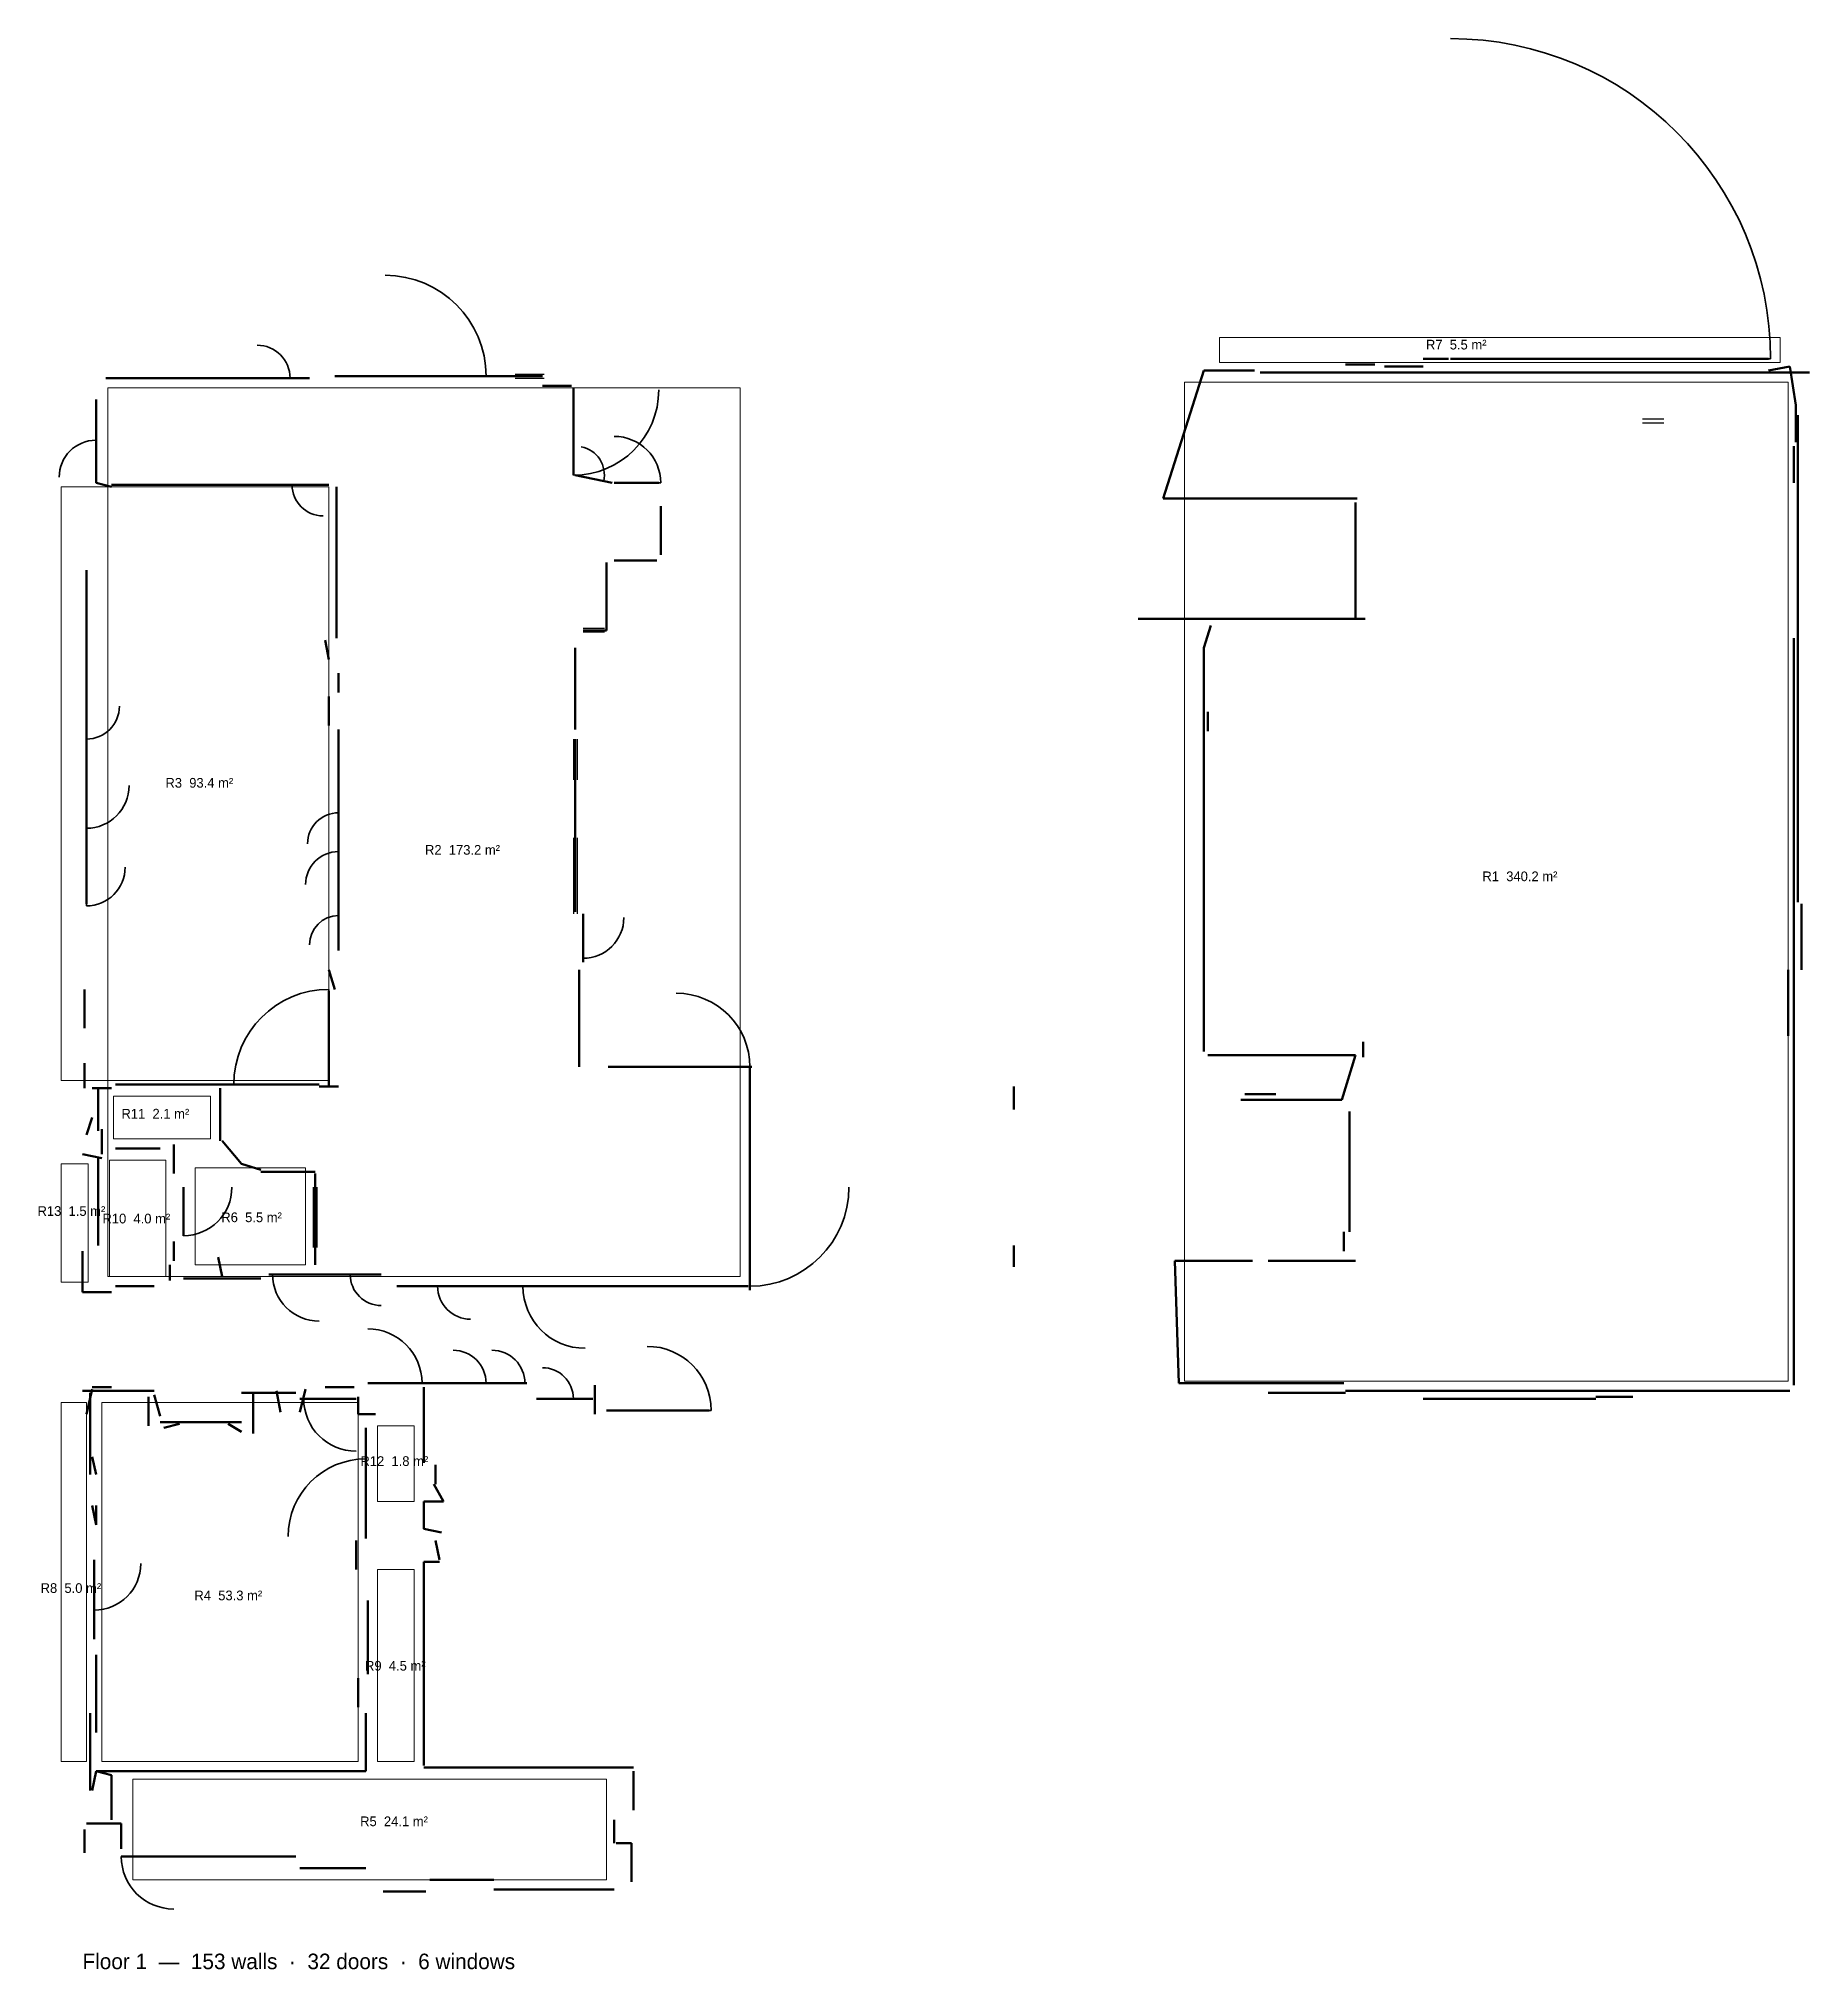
# Model space of a CAD drawing. Header units: metres. Extents: x -24.2 to 21.4, y -24.6 to 25.1.
import ezdxf
from ezdxf.enums import TextEntityAlignment as Align

# ---------------------------------------------------------------- set-up
doc = ezdxf.new("R2010")
doc.units = ezdxf.units.M
for name, color, linetype, lineweight in [('A-DOOR', 3, 'Continuous', 35), ('A-ROOM', 6, 'Continuous', 13), ('A-WALL', 7, 'Continuous', 50), ('A-WINDOW', 4, 'Continuous', 25)]:
    doc.layers.add(name, color=color, linetype=linetype, lineweight=lineweight)
doc.layers.add('A-TEXT', color=2, linetype='Continuous')

msp = doc.modelspace()

# ---------------------------------------------------------------- linework, layer by layer
at = {"layer": 'A-DOOR'}
for p, q in [((-15.275, 16.425), (-12.675, 16.425)), ((12.175, 16.875), (20.425, 16.875)), ((-18.575, 16.375), (-17.725, 16.375)), ((-10.425, 16.075), (-10.425, 13.875)), ((-22.725, 13.825), (-22.725, 14.775)), ((-16.875, 13.625), (-17.675, 13.625)), ((-10.375, 13.875), (-9.641, 13.72)), ((-9.375, 13.675), (-8.175, 13.675)), ((-22.975, 7.925), (-22.975, 7.075)), ((-22.975, 5.875), (-22.975, 4.775)), ((-16.475, 4.375), (-16.475, 5.175)), ((-16.475, 3.325), (-16.475, 4.175)), ((-22.975, 3.775), (-22.975, 2.775)), ((-16.475, 1.775), (-16.475, 2.525)), ((-10.175, 2.475), (-10.175, 1.425)), ((-16.725, -1.825), (-16.725, 0.625)), ((-7.775, -1.375), (-5.875, -1.375)), ((-20.475, -4.475), (-20.475, -5.725)), ((-5.875, -4.475), (-5.875, -7.025)), ((-16.975, -6.725), (-18.175, -6.725)), ((-15.375, -6.725), (-16.175, -6.725)), ((-13.075, -7.025), (-13.925, -7.025)), ((-10.125, -7.025), (-11.725, -7.025)), ((-16.025, -9.925), (-17.375, -9.925)), ((-15.725, -9.525), (-14.325, -9.525)), ((-13.525, -9.525), (-12.675, -9.525)), ((-12.525, -9.525), (-11.675, -9.525)), ((-11.225, -9.925), (-10.425, -9.925)), ((-8.525, -10.225), (-6.875, -10.225)), ((-15.775, -13.475), (-15.775, -11.475)), ((-22.775, -14.175), (-22.775, -15.375)), ((-20.725, -21.725), (-22.075, -21.725))]:
    msp.add_line(p, q, dxfattribs=at)
for centre, radius, start, end in [((12.175, 16.875), 8.25, 0, 90), ((-15.275, 16.425), 2.6, 0, 90), ((-18.575, 16.375), 0.85, 0, 90), ((-10.425, 16.075), 2.2, -90, 0), ((-22.725, 13.825), 0.95, 90, 180), ((-10.375, 13.875), 0.75, -11.8887, 78.1113), ((-9.375, 13.675), 1.2, 0, 90), ((-16.875, 13.625), 0.8, 180, 270), ((-22.975, 7.925), 0.85, -90, 0), ((-22.975, 5.875), 1.1, -90, 0), ((-16.475, 4.375), 0.8, 90, 180), ((-16.475, 3.325), 0.85, 90, 180), ((-22.975, 3.775), 1, -90, 0), ((-16.475, 1.775), 0.75, 90, 180), ((-10.175, 2.475), 1.05, -90, 0), ((-16.725, -1.825), 2.45, 90, 180), ((-7.775, -1.375), 1.9, 0, 90), ((-20.475, -4.475), 1.25, -90, 0), ((-5.875, -4.475), 2.55, -90, 0), ((-16.975, -6.725), 1.2, 180, 270), ((-15.375, -6.725), 0.8, 180, 270), ((-13.075, -7.025), 0.85, 180, 270), ((-10.125, -7.025), 1.6, 180, 270), ((-15.725, -9.525), 1.4, 0, 90), ((-13.525, -9.525), 0.85, 0, 90), ((-12.525, -9.525), 0.85, 0, 90), ((-8.525, -10.225), 1.65, 0, 90), ((-11.225, -9.925), 0.8, 0, 90), ((-16.025, -9.925), 1.35, 180, 270), ((-15.775, -13.475), 2, 90, 180), ((-22.775, -14.175), 1.2, -90, 0), ((-20.725, -21.725), 1.35, 180, 270)]:
    msp.add_arc(centre, radius, start, end, dxfattribs=at)
at = {"layer": 'A-ROOM'}
for points in [[(6.225, 16.775), (20.675, 16.775), (20.675, 17.425), (6.225, 17.425)], [(-22.425, -6.775), (-6.125, -6.775), (-6.125, 16.125), (-22.425, 16.125)], [(5.325, -9.475), (20.875, -9.475), (20.875, 16.275), (5.325, 16.275)], [(-23.625, -1.725), (-16.725, -1.725), (-16.725, 13.575), (-23.625, 13.575)], [(-22.275, -3.225), (-19.775, -3.225), (-19.775, -2.125), (-22.275, -2.125)], [(-23.625, -6.925), (-22.925, -6.925), (-22.925, -3.875), (-23.625, -3.875)], [(-22.375, -6.775), (-20.925, -6.775), (-20.925, -3.775), (-22.375, -3.775)], [(-20.175, -6.475), (-17.325, -6.475), (-17.325, -3.975), (-20.175, -3.975)], [(-23.625, -19.275), (-22.975, -19.275), (-22.975, -10.025), (-23.625, -10.025)], [(-22.575, -19.275), (-15.975, -19.275), (-15.975, -10.025), (-22.575, -10.025)], [(-15.475, -12.575), (-14.525, -12.575), (-14.525, -10.625), (-15.475, -10.625)], [(-15.475, -19.275), (-14.525, -19.275), (-14.525, -14.325), (-15.475, -14.325)], [(-21.775, -22.325), (-9.575, -22.325), (-9.575, -19.725), (-21.775, -19.725)]]:
    msp.add_lwpolyline(points, close=True, dxfattribs=at)
at = {"layer": 'A-WALL'}
for p, q in [((-16.575, 16.425), (-11.225, 16.425)), ((4.775, 13.275), (5.825, 16.575)), ((7.125, 16.575), (5.825, 16.575)), ((21.425, 16.525), (7.275, 16.525)), ((9.475, 16.725), (10.225, 16.725)), ((10.475, 16.675), (11.475, 16.675)), ((11.475, 16.875), (12.125, 16.875)), ((12.175, 16.875), (20.375, 16.875)), ((20.375, 16.575), (20.925, 16.675)), ((21.075, 15.675), (20.925, 16.675)), ((-22.475, 16.375), (-17.225, 16.375)), ((-11.225, 16.175), (-10.475, 16.175)), ((-10.425, 16.125), (-10.425, 13.875)), ((-22.725, 13.675), (-22.725, 15.825)), ((21.075, 15.675), (21.075, 14.725)), ((21.125, 2.875), (21.125, 15.425)), ((21.025, 13.675), (21.025, 14.625)), ((-22.325, 13.575), (-22.725, 13.675)), ((-16.725, 13.625), (-22.325, 13.625)), ((-16.525, 9.675), (-16.525, 13.575)), ((-10.375, 13.875), (-9.425, 13.675)), ((-9.375, 13.675), (-8.225, 13.675)), ((-8.175, 13.075), (-8.175, 11.825)), ((4.775, 13.275), (9.775, 13.275)), ((9.725, 10.175), (9.725, 13.175)), ((-9.575, 11.625), (-9.575, 9.875)), ((-8.275, 11.675), (-9.375, 11.675)), ((-22.975, 11.425), (-22.975, 2.825)), ((4.125, 10.175), (9.975, 10.175)), ((5.825, 9.425), (6, 10)), ((-16.725, 9.125), (-16.825, 9.625)), ((-9.575, 9.875), (-10.175, 9.875)), ((21.025, -9.575), (21.025, 9.675)), ((-10.375, 9.425), (-10.375, 7.325)), ((5.825, -0.975), (5.825, 9.425)), ((-16.475, 8.275), (-16.475, 8.775)), ((-16.725, 7.425), (-16.725, 8.175)), ((5.925, 7.775), (5.925, 7.275)), ((-16.475, 1.625), (-16.475, 7.325)), ((-10.375, 7.075), (-10.375, 2.625)), ((-22.975, 6.575), (-22.975, 6.125)), ((-10.175, 2.575), (-10.175, 1.325)), ((21.225, 2.825), (21.225, 2.325)), ((21.225, 2.325), (21.225, 1.125)), ((-16.575, 0.625), (-16.725, 1.125)), ((-10.275, 1.125), (-10.275, -1.375)), ((20.875, 1.125), (20.875, -0.575)), ((-23.025, 0.625), (-23.025, -0.375)), ((-16.725, -1.875), (-16.725, 0.575)), ((9.925, -0.725), (9.925, -1.125)), ((-23.025, -1.275), (-23.025, -1.925)), ((-9.525, -1.375), (-5.825, -1.375)), ((-5.875, -1.375), (-5.875, -7.125)), ((9.725, -1.075), (5.925, -1.075)), ((9.375, -2.225), (9.725, -1.075)), ((-22.825, -1.925), (-22.325, -1.925)), ((-22.675, -1.925), (-22.675, -3.025)), ((-22.225, -1.825), (-16.975, -1.825)), ((-19.525, -1.925), (-19.525, -3.275)), ((-16.975, -1.875), (-16.475, -1.875)), ((0.925, -2.475), (0.925, -1.875)), ((9.375, -2.225), (6.775, -2.225)), ((6.875, -2.075), (7.675, -2.075)), ((-22.975, -3.125), (-22.825, -2.675)), ((-22.575, -2.975), (-22.575, -3.625)), ((9.575, -5.625), (9.575, -2.525)), ((-22.225, -3.475), (-21.075, -3.475)), ((-20.725, -3.375), (-20.725, -4.125)), ((-18.975, -3.875), (-19.475, -3.275)), ((-22.575, -3.725), (-23.075, -3.625)), ((-22.675, -3.725), (-22.675, -5.975)), ((-18.475, -4.025), (-18.975, -3.875)), ((-20.475, -4.475), (-20.475, -5.725)), ((-17.075, -4.075), (-18.475, -4.075)), ((-17.075, -6.475), (-17.075, -4.125)), ((-20.725, -5.875), (-20.725, -6.375)), ((9.425, -6.125), (9.425, -5.625)), ((-23.075, -7.175), (-23.075, -6.125)), ((-19.575, -6.275), (-19.475, -6.775)), ((0.925, -6.525), (0.925, -5.975)), ((5.075, -6.375), (7.075, -6.375)), ((5.175, -9.525), (5.075, -6.375)), ((9.725, -6.375), (7.475, -6.375)), ((-20.825, -6.475), (-20.825, -6.875)), ((-18.475, -6.825), (-20.475, -6.825)), ((-15.375, -6.725), (-18.275, -6.725)), ((-22.325, -7.175), (-23.075, -7.175)), ((-21.225, -7.025), (-22.225, -7.025)), ((-5.925, -7.025), (-14.975, -7.025)), ((-21.225, -9.725), (-23.075, -9.725)), ((-22.825, -9.675), (-22.975, -10.325)), ((-22.875, -9.775), (-22.875, -11.875)), ((-22.325, -9.625), (-22.825, -9.625)), ((-21.375, -10.625), (-21.375, -9.875)), ((-21.225, -9.825), (-21.075, -10.375)), ((-17.575, -9.775), (-18.975, -9.775)), ((-18.675, -10.825), (-18.675, -9.775)), ((-17.975, -10.275), (-18.075, -9.725)), ((-17.325, -9.675), (-17.475, -10.275)), ((-16.025, -9.925), (-17.475, -9.925)), ((-16.825, -9.625), (-16.075, -9.625)), ((-15.975, -10.325), (-15.975, -9.875)), ((-15.725, -9.525), (-11.625, -9.525)), ((-14.275, -9.625), (-14.275, -11.575)), ((-11.375, -9.925), (-9.925, -9.925)), ((-9.875, -9.575), (-9.875, -10.325)), ((5.175, -9.525), (9.425, -9.525)), ((9.475, -9.775), (7.475, -9.775)), ((9.475, -9.725), (20.925, -9.725)), ((15.925, -9.925), (11.475, -9.925)), ((16.875, -9.875), (15.925, -9.875)), ((-15.525, -10.325), (-15.975, -10.325)), ((-9.575, -10.225), (-6.925, -10.225)), ((-21.075, -10.525), (-18.975, -10.525)), ((-20.575, -10.575), (-20.975, -10.675)), ((-18.975, -10.775), (-19.325, -10.575)), ((-15.775, -13.525), (-15.775, -10.675)), ((-22.725, -11.875), (-22.825, -11.425)), ((-13.975, -11.625), (-13.975, -12.125)), ((-14.025, -12.125), (-13.775, -12.575)), ((-22.725, -13.175), (-22.825, -12.675)), ((-22.725, -12.675), (-22.725, -13.175)), ((-13.775, -12.575), (-14.275, -12.575)), ((-14.275, -12.575), (-14.275, -13.275)), ((-14.275, -13.275), (-13.825, -13.375)), ((-16.025, -14.325), (-16.025, -13.575)), ((-13.975, -13.575), (-13.875, -14.075)), ((-22.775, -14.075), (-22.775, -16.125)), ((-13.875, -14.125), (-14.275, -14.125)), ((-14.275, -14.125), (-14.275, -19.375)), ((-15.725, -17.025), (-15.725, -15.125)), ((-22.725, -16.525), (-22.725, -18.525)), ((-15.975, -17.875), (-15.975, -17.125)), ((-22.875, -18.025), (-22.875, -19.275)), ((-15.775, -19.525), (-15.775, -18.025)), ((-22.875, -20.025), (-22.875, -18.775)), ((-22.725, -19.525), (-22.825, -20.025)), ((-22.325, -19.625), (-22.725, -19.525)), ((-22.725, -19.525), (-15.775, -19.525)), ((-22.325, -20.775), (-22.325, -19.625)), ((-14.275, -19.425), (-8.875, -19.425)), ((-8.875, -19.525), (-8.875, -20.525)), ((-22.975, -20.875), (-22.075, -20.875)), ((-22.075, -21.525), (-22.075, -20.875)), ((-9.375, -20.775), (-9.375, -21.375)), ((-23.025, -21.025), (-23.025, -21.625)), ((-9.325, -21.375), (-8.925, -21.375)), ((-8.925, -21.375), (-8.925, -22.375)), ((-17.575, -21.725), (-22.075, -21.725)), ((-15.775, -22.025), (-17.475, -22.025)), ((-12.475, -22.325), (-14.125, -22.325)), ((-14.225, -22.625), (-15.325, -22.625)), ((-9.375, -22.575), (-12.475, -22.575))]:
    msp.add_line(p, q, dxfattribs=at)
at = {"layer": 'A-WINDOW'}
for p, q in [((-11.925, 16.475), (-11.175, 16.475)), ((-11.925, 16.375), (-11.175, 16.375)), ((17.125, 15.325), (17.675, 15.325)), ((17.125, 15.225), (17.675, 15.225)), ((-9.625, 9.925), (-10.175, 9.925)), ((-9.625, 9.825), (-10.175, 9.825)), ((-10.425, 7.075), (-10.425, 6.025)), ((-10.325, 7.075), (-10.325, 6.025)), ((-10.425, 4.525), (-10.425, 2.575)), ((-10.325, 4.525), (-10.325, 2.575)), ((-17.125, -6.025), (-17.125, -4.475)), ((-17.025, -6.025), (-17.025, -4.475))]:
    msp.add_line(p, q, dxfattribs=at)

# ---------------------------------------------------------------- texts
at = {"layer": 'A-TEXT'}
for s, p in [('R7  5.5 m²', (12.325, 17.239)), ('R3  93.4 m²', (-20.064, 5.947)), ('R2  173.2 m²', (-13.282, 4.219)), ('R1  340.2 m²', (13.966, 3.537)), ('R11  2.1 m²', (-21.197, -2.58)), ('R13  1.5 m²', (-23.36, -5.088)), ('R10  4.0 m²', (-21.687, -5.282)), ('R6  5.5 m²', (-18.717, -5.25)), ('R12  1.8 m²', (-15.039, -11.532)), ('R8  5.0 m²', (-23.373, -14.804)), ('R4  53.3 m²', (-19.317, -14.994)), ('R9  4.5 m²', (-15.013, -16.806)), ('R5  24.1 m²', (-15.047, -20.815))]:
    msp.add_text(s, height=0.25, dxfattribs=at).set_placement(p, align=Align.MIDDLE_CENTER)
msp.add_text('Floor 1  —  153 walls  ·  32 doors  ·  6 windows', height=0.4, dxfattribs=at).set_placement((-23.075, -24.625))

doc.saveas('drawing.dxf')
